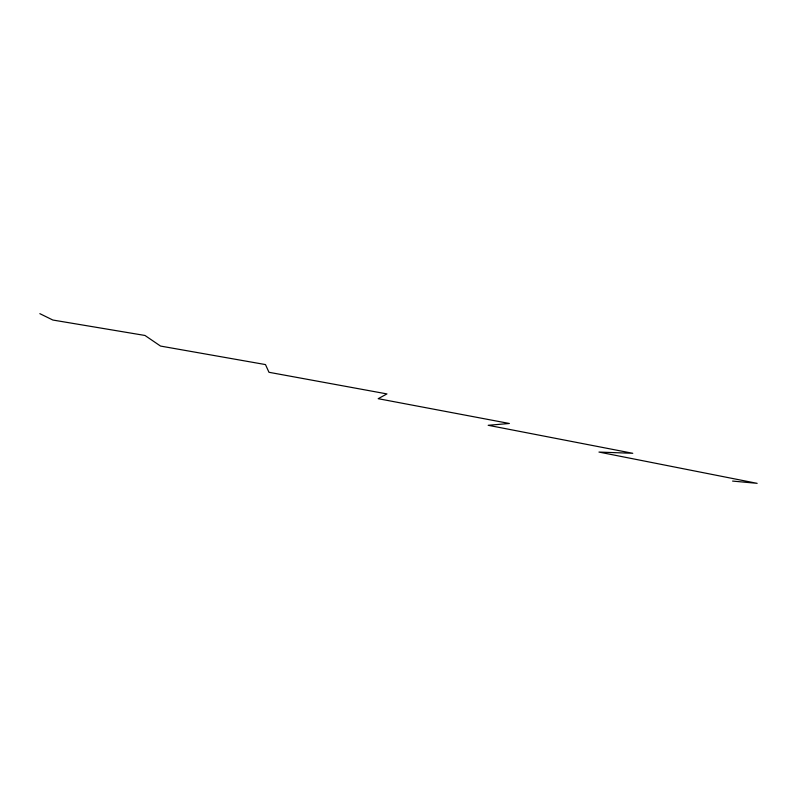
<?xml version="1.0" encoding="UTF-8"?>
<svg xmlns="http://www.w3.org/2000/svg" width="797" height="797" viewBox="0 0 797 797"><rect width="100%" height="100%" fill="white"/><g stroke="black" fill="none" stroke-linecap="round" stroke-linejoin="round"><path stroke-width="1.2" d="M732.592 481.079L757.15 483.341L598.965 452.068L632.768 453.294L488.182 425.289L509.373 423.486L378.196 398.689L386.943 393.917L268.978 372.289L265.481 364.578L160.536 346.067L144.974 335.467L52.851 320.035L39.85 313.659"/></g></svg>
